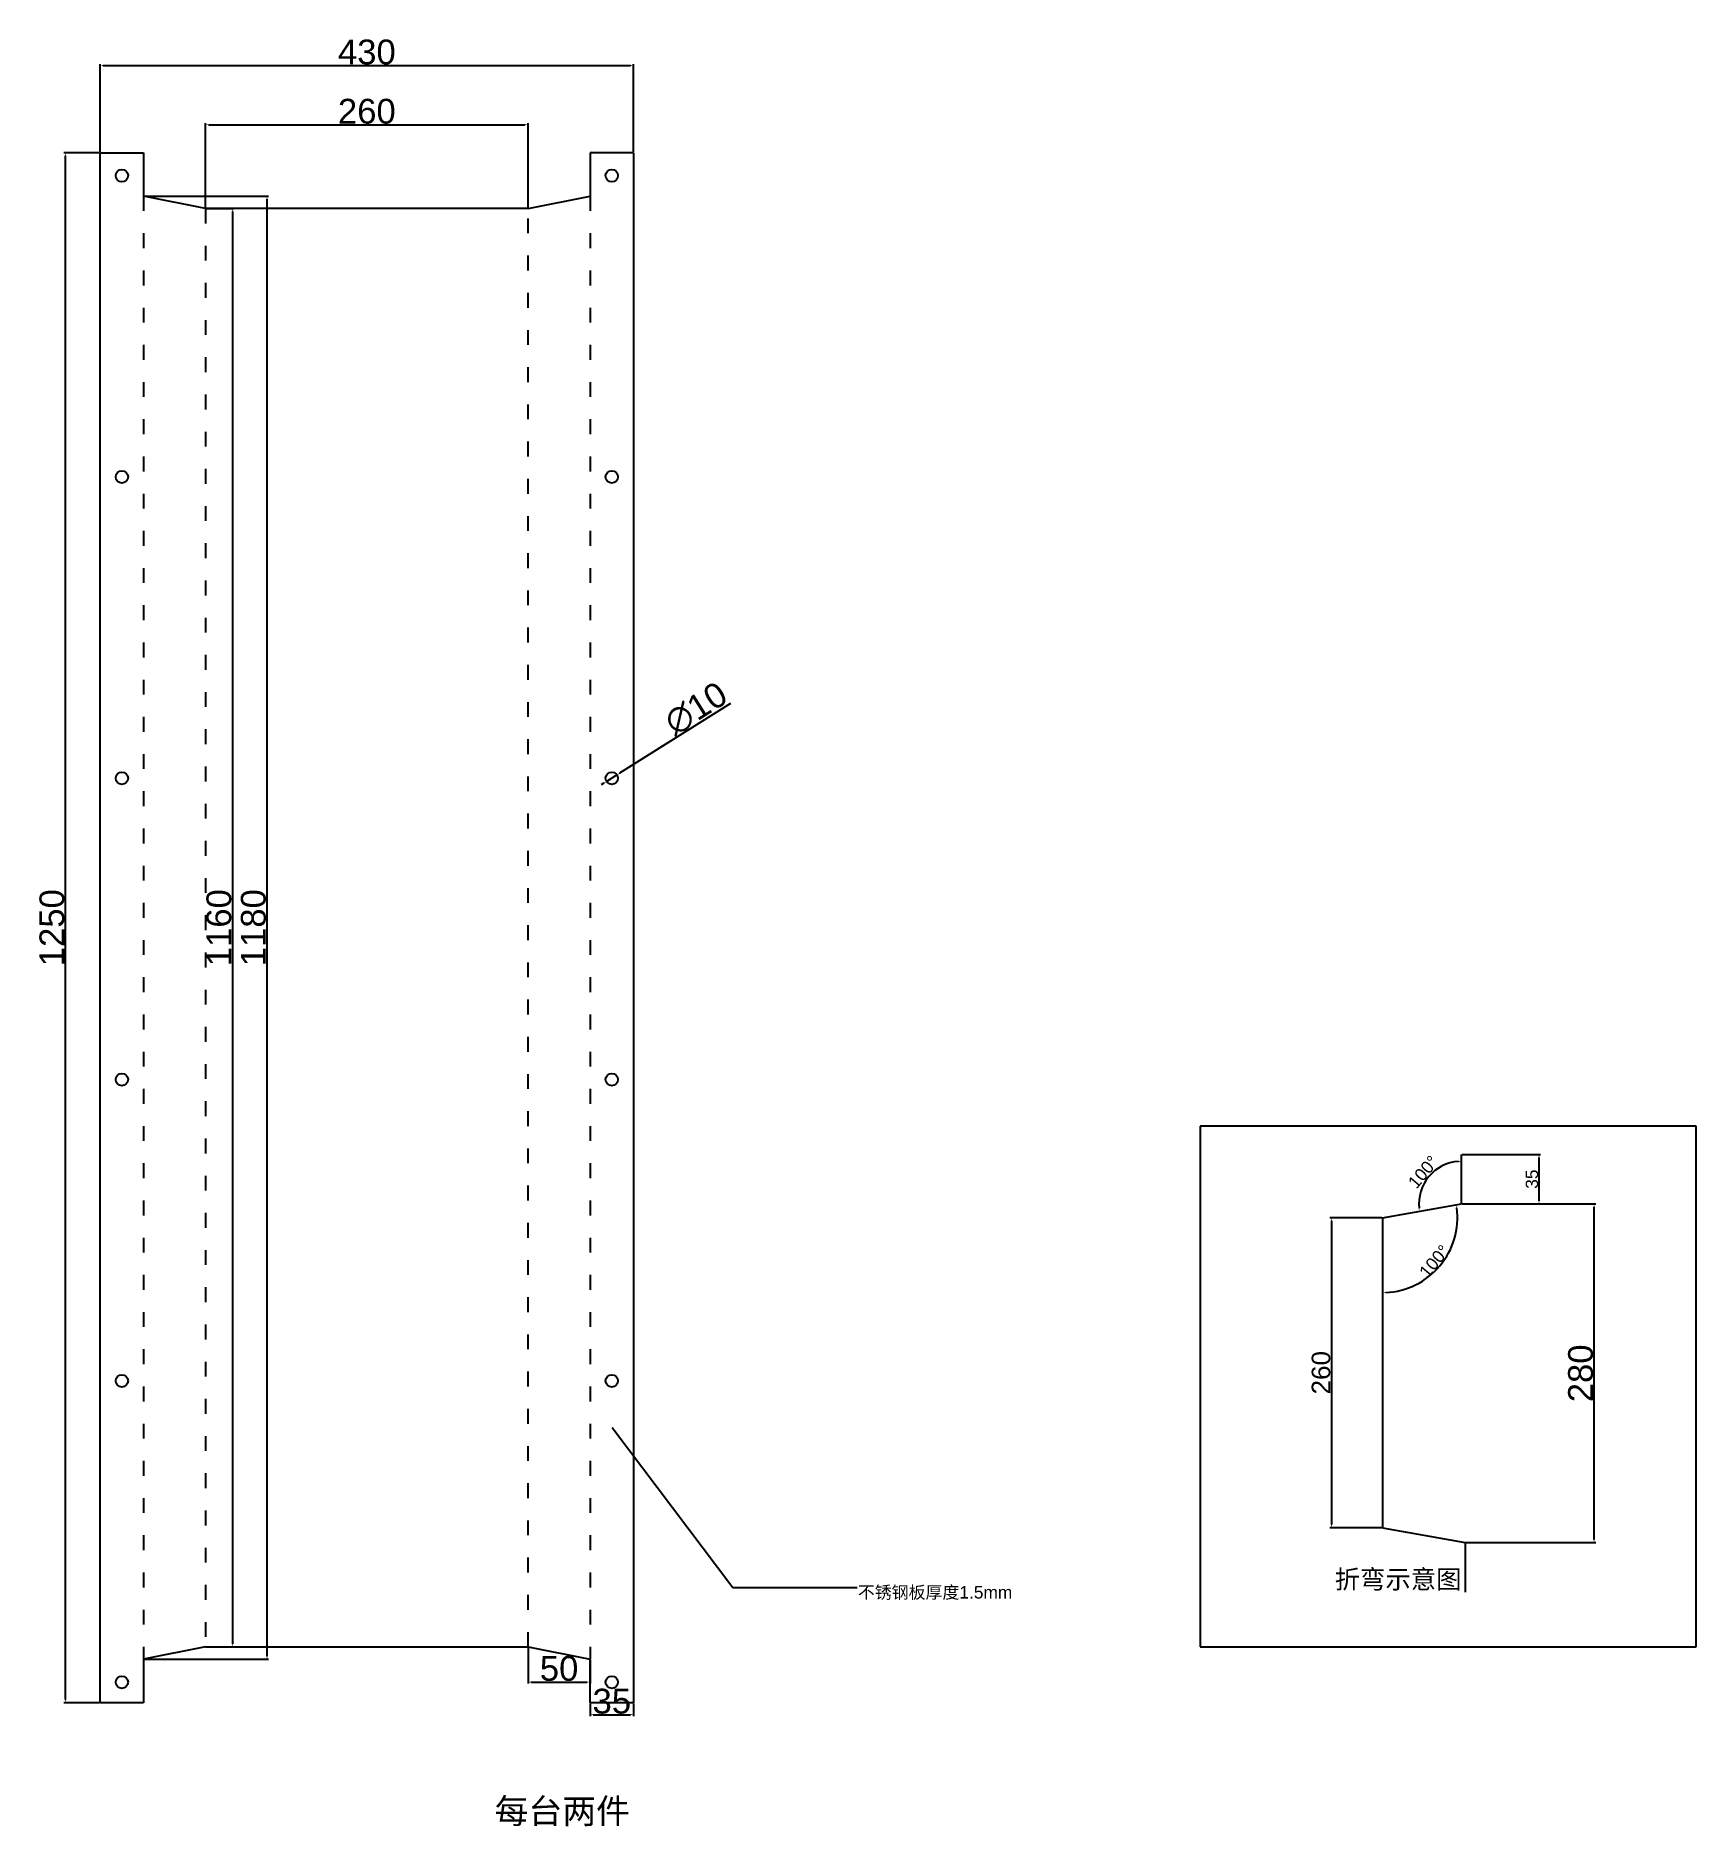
# Model space of a CAD drawing. Header units: millimetres. Extents: x -397 to 942, y -145 to 1299.
import ezdxf

# ---------------------------------------------------------------- set-up
doc = ezdxf.new("R2010")
doc.units = ezdxf.units.MM
doc.linetypes.add('ACAD_ISO03W100', pattern=[30, 12, -18])
doc.styles.get("Standard").update_dxf_attribs({"font": 'arial.ttf'})
doc.dimstyles.new('ISO-25', dxfattribs={"dimtxt": 2.5, "dimasz": 2.5, "dimexe": 1.25, "dimexo": 0.625, "dimtad": 1, "dimtxsty": 'Standard', "dimcen": 2.5, "dimadec": 0, "dimazin": 0, "dimtfac": 1, "dimtmove": 0, "dimatfit": 3, "dimfxl": 1, "dimarcsym": 0})

# ---------------------------------------------------------------- blocks, each defined once
blk = doc.blocks.new('*D2')
at = {"color": 0, "lineweight": -2, "transparency": 16777216}
for p, q in [((0, -0.6), (0, -29.6)), ((50, -10.6), (50, -29.6)), ((2.5, -28.4), (47.5, -28.4))]:
    blk.add_line(p, q, dxfattribs=at)
at = {"color": 0, "transparency": 16777216}
for points in [[(2.5, -28), (2.5, -28.8), (0, -28.4)], [(47.5, -28), (47.5, -28.8), (50, -28.4)]]:
    blk.add_solid(points, dxfattribs=at)
at = {"layer": 'Defpoints', "color": 0, "transparency": 16777216}
for p in [(0, 0), (50, -10), (50, -28.4)]:
    blk.add_point(p, dxfattribs=at)
at = {"color": 0, "transparency": 16777216, "insert": (25, -17.5), "char_height": 20, "attachment_point": 5}
blk.add_mtext('50', dxfattribs=at)
blk = doc.blocks.new('*D3')
at = {"color": 0, "lineweight": -2, "transparency": 16777216}
for p, q in [((163.3, 760.8), (73.8, 704.5)), ((61.2, 696.5), (59, 695.2)), ((63.3, 697.8), (71.7, 703.2))]:
    blk.add_line(p, q, dxfattribs=at)
at = {"color": 0, "transparency": 16777216}
for points in [[(60.9, 696.9), (61.4, 696.2), (63.3, 697.8)], [(73.6, 704.8), (74.1, 704.1), (71.7, 703.2)]]:
    blk.add_solid(points, dxfattribs=at)
at = {"layer": 'Defpoints', "color": 0, "transparency": 16777216}
for p in [(63.3, 697.8), (71.7, 703.2)]:
    blk.add_point(p, dxfattribs=at)
at = {"color": 0, "transparency": 16777216, "insert": (135.4, 756.7), "char_height": 20, "attachment_point": 5, "rotation": 32.1922}
blk.add_mtext('∅10', dxfattribs=at)
blk = doc.blocks.new('*D4')
at = {"color": 0, "lineweight": -2, "transparency": 16777216}
for p, q in [((50, -45.6), (50, -56)), ((52.5, -54.7), (82.5, -54.7)), ((85, -45.6), (85, -56))]:
    blk.add_line(p, q, dxfattribs=at)
at = {"color": 0, "transparency": 16777216}
for points in [[(52.5, -54.3), (52.5, -55.1), (50, -54.7)], [(82.5, -54.3), (82.5, -55.1), (85, -54.7)]]:
    blk.add_solid(points, dxfattribs=at)
at = {"layer": 'Defpoints', "color": 0, "transparency": 16777216}
for p in [(50, -45), (85, -45), (85, -54.7)]:
    blk.add_point(p, dxfattribs=at)
at = {"color": 0, "transparency": 16777216, "insert": (67.5, -43.9), "char_height": 20, "attachment_point": 5}
blk.add_mtext('35', dxfattribs=at)
blk = doc.blocks.new('*D5')
at = {"color": 0, "lineweight": -2, "transparency": 16777216}
for p, q in [((688.4, 346.1), (646.4, 346.1)), ((647.7, 343.6), (647.7, 98.6)), ((688.4, 96.1), (646.4, 96.1))]:
    blk.add_line(p, q, dxfattribs=at)
at = {"color": 0, "transparency": 16777216}
for points in [[(647.3, 343.6), (648.1, 343.6), (647.7, 346.1)], [(647.3, 98.6), (648.1, 98.6), (647.7, 96.1)]]:
    blk.add_solid(points, dxfattribs=at)
at = {"layer": 'Defpoints', "color": 0, "transparency": 16777216}
for p in [(689, 346.1), (647.7, 96.1), (689, 96.1)]:
    blk.add_point(p, dxfattribs=at)
at = {"color": 0, "transparency": 16777216, "insert": (639.4, 221.1), "char_height": 15, "attachment_point": 5, "rotation": 90}
blk.add_mtext('260', dxfattribs=at)
blk = doc.blocks.new('*D6')
at = {"color": 0, "lineweight": -2, "transparency": 16777216}
blk.add_arc((689, 346.1), 60.3, 272.3765, 7.5216, dxfattribs=at)
at = {"color": 0, "transparency": 16777216}
for points in [[(748.4, 353.9), (749.2, 354), (748.4, 356.5)], [(691.5, 285.5), (691.5, 286.3), (689, 285.8)]]:
    blk.add_solid(points, dxfattribs=at)
at = {"layer": 'Defpoints', "color": 0, "transparency": 16777216}
for p in [(752.6, 357.2), (689, 346.1), (689, 346.1), (722.1, 295.7), (689, 96.1)]:
    blk.add_point(p, dxfattribs=at)
at = {"color": 0, "transparency": 16777216, "insert": (730.8, 311), "char_height": 10, "attachment_point": 5, "rotation": 49.949}
blk.add_mtext('100°', dxfattribs=at)
blk = doc.blocks.new('*D7')
at = {"color": 0, "lineweight": -2, "transparency": 16777216}
blk.add_arc((752.6, 357.2), 34.4, 94.1633, 185.7348, dxfattribs=at)
at = {"color": 0, "transparency": 16777216}
for points in [[(750, 391.9), (750.1, 391.1), (752.6, 391.6)], [(718.7, 353.8), (717.9, 353.7), (718.7, 351.3)]]:
    blk.add_solid(points, dxfattribs=at)
at = {"layer": 'Defpoints', "color": 0, "transparency": 16777216}
for p in [(752.6, 397.2), (733.7, 385.9), (752.6, 357.2), (752.6, 357.2), (689, 346.1)]:
    blk.add_point(p, dxfattribs=at)
at = {"color": 0, "transparency": 16777216, "insert": (721.8, 383), "char_height": 10, "attachment_point": 5, "rotation": 49.949}
blk.add_mtext('100°', dxfattribs=at)
blk = doc.blocks.new('*D8')
at = {"color": 0, "lineweight": -2, "transparency": 16777216}
for p, q in [((753.2, 397.2), (816.3, 397.2)), ((815.1, 359.7), (815.1, 394.7)), ((753.2, 357.2), (816.3, 357.2))]:
    blk.add_line(p, q, dxfattribs=at)
at = {"color": 0, "transparency": 16777216}
for points in [[(814.7, 394.7), (815.5, 394.7), (815.1, 397.2)], [(814.7, 359.7), (815.5, 359.7), (815.1, 357.2)]]:
    blk.add_solid(points, dxfattribs=at)
at = {"layer": 'Defpoints', "color": 0, "transparency": 16777216}
for p in [(752.6, 397.2), (815.1, 397.2), (752.6, 357.2)]:
    blk.add_point(p, dxfattribs=at)
at = {"color": 0, "transparency": 16777216, "insert": (809.4, 377.2), "char_height": 10, "attachment_point": 5, "rotation": 90}
blk.add_mtext('35', dxfattribs=at)
blk = doc.blocks.new('*D9')
at = {"color": 0, "lineweight": -2, "transparency": 16777216}
for p, q in [((753.8, 357.2), (860.8, 357.2)), ((859.5, 86.6), (859.5, 354.7)), ((756.2, 84.1), (860.8, 84.1))]:
    blk.add_line(p, q, dxfattribs=at)
at = {"color": 0, "transparency": 16777216}
for points in [[(859.1, 354.7), (859.9, 354.7), (859.5, 357.2)], [(859.1, 86.6), (859.9, 86.6), (859.5, 84.1)]]:
    blk.add_solid(points, dxfattribs=at)
at = {"layer": 'Defpoints', "color": 0, "transparency": 16777216}
for p in [(753.2, 357.2), (859.5, 357.2), (755.6, 84.1)]:
    blk.add_point(p, dxfattribs=at)
at = {"color": 0, "transparency": 16777216, "insert": (848.7, 220.6), "char_height": 20, "attachment_point": 5, "rotation": 90}
blk.add_mtext('280', dxfattribs=at)
blk = doc.blocks.new('*D10')
at = {"color": 0, "lineweight": -2, "transparency": 16777216}
for p, q in [((-260, 1160.6), (-260, 1228.7)), ((-257.5, 1227.5), (-2.5, 1227.5)), ((0, 1160.6), (0, 1228.7))]:
    blk.add_line(p, q, dxfattribs=at)
at = {"color": 0, "transparency": 16777216}
for points in [[(-257.5, 1227.9), (-257.5, 1227.1), (-260, 1227.5)], [(-2.5, 1227.9), (-2.5, 1227.1), (0, 1227.5)]]:
    blk.add_solid(points, dxfattribs=at)
at = {"layer": 'Defpoints', "color": 0, "transparency": 16777216}
for p in [(0, 1227.5), (-260, 1160), (0, 1160)]:
    blk.add_point(p, dxfattribs=at)
at = {"color": 0, "transparency": 16777216, "insert": (-130, 1238.3), "char_height": 20, "attachment_point": 5}
blk.add_mtext('260', dxfattribs=at)
blk = doc.blocks.new('*D11')
at = {"color": 0, "lineweight": -2, "transparency": 16777216}
for p, q in [((-259.4, 1160), (-237.1, 1160)), ((-238.4, 1157.5), (-238.4, 2.5)), ((-259.4, 0), (-237.1, 0))]:
    blk.add_line(p, q, dxfattribs=at)
at = {"color": 0, "transparency": 16777216}
for points in [[(-238.8, 1157.5), (-238, 1157.5), (-238.4, 1160)], [(-238.8, 2.5), (-238, 2.5), (-238.4, 0)]]:
    blk.add_solid(points, dxfattribs=at)
at = {"layer": 'Defpoints', "color": 0, "transparency": 16777216}
for p in [(-260, 1160), (-260, 0), (-238.4, 0)]:
    blk.add_point(p, dxfattribs=at)
at = {"color": 0, "transparency": 16777216, "insert": (-249.2, 580), "char_height": 20, "attachment_point": 5, "rotation": 90}
blk.add_mtext('1160', dxfattribs=at)
blk = doc.blocks.new('*D12')
at = {"color": 0, "lineweight": -2, "transparency": 16777216}
for p, q in [((-309.4, 1170), (-209.3, 1170)), ((-210.5, 1167.5), (-210.5, -7.5)), ((-309.4, -10), (-209.3, -10))]:
    blk.add_line(p, q, dxfattribs=at)
at = {"color": 0, "transparency": 16777216}
for points in [[(-210.9, 1167.5), (-210.1, 1167.5), (-210.5, 1170)], [(-210.9, -7.5), (-210.1, -7.5), (-210.5, -10)]]:
    blk.add_solid(points, dxfattribs=at)
at = {"layer": 'Defpoints', "color": 0, "transparency": 16777216}
for p in [(-310, 1170), (-310, -10), (-210.5, -10)]:
    blk.add_point(p, dxfattribs=at)
at = {"color": 0, "transparency": 16777216, "insert": (-221.4, 580), "char_height": 20, "attachment_point": 5, "rotation": 90}
blk.add_mtext('1180', dxfattribs=at)
blk = doc.blocks.new('*D13')
at = {"color": 0, "lineweight": -2, "transparency": 16777216}
for p, q in [((-345.6, 1205), (-374.2, 1205)), ((-372.9, -42.5), (-372.9, 1202.5)), ((-345.6, -45), (-374.2, -45))]:
    blk.add_line(p, q, dxfattribs=at)
at = {"color": 0, "transparency": 16777216}
for points in [[(-373.3, 1202.5), (-372.5, 1202.5), (-372.9, 1205)], [(-373.3, -42.5), (-372.5, -42.5), (-372.9, -45)]]:
    blk.add_solid(points, dxfattribs=at)
at = {"layer": 'Defpoints', "color": 0, "transparency": 16777216}
for p in [(-372.9, 1205), (-345, 1205), (-345, -45)]:
    blk.add_point(p, dxfattribs=at)
at = {"color": 0, "transparency": 16777216, "insert": (-383.8, 580), "char_height": 20, "attachment_point": 5, "rotation": 90}
blk.add_mtext('1250', dxfattribs=at)
blk = doc.blocks.new('*D14')
at = {"color": 0, "lineweight": -2, "transparency": 16777216}
for p, q in [((-345, 1205.6), (-345, 1276.5)), ((-342.5, 1275.3), (82.5, 1275.3)), ((85, 1205.6), (85, 1276.5))]:
    blk.add_line(p, q, dxfattribs=at)
at = {"color": 0, "transparency": 16777216}
for points in [[(-342.5, 1275.7), (-342.5, 1274.9), (-345, 1275.3)], [(82.5, 1275.7), (82.5, 1274.9), (85, 1275.3)]]:
    blk.add_solid(points, dxfattribs=at)
at = {"layer": 'Defpoints', "color": 0, "transparency": 16777216}
for p in [(85, 1275.3), (-345, 1205), (85, 1205)]:
    blk.add_point(p, dxfattribs=at)
at = {"color": 0, "transparency": 16777216, "insert": (-130, 1286.1), "char_height": 20, "attachment_point": 5}
blk.add_mtext('430', dxfattribs=at)

msp = doc.modelspace()

# ---------------------------------------------------------------- linework, layer by layer
at = {"color": 0}
for p, q in [((-345, -45), (-345, 1205)), ((-345, 1205), (-310, 1205)), ((-310, 1205), (-310, 1170)), ((85, 1205), (50, 1205)), ((50, 1205), (50, 1170)), ((85, 1205), (85, -45)), ((-260, 1160), (-310, 1170)), ((0, 1160), (50, 1170)), ((0, 1160), (-260, 1160)), ((752.552, 357.179), (752.552, 397.179)), ((689.022, 346.094), (752.552, 357.179)), ((689.022, 346.094), (689.022, 96.094)), ((689.022, 96.094), (755.577, 84.072)), ((755.577, 84.072), (755.577, 44.072)), ((-260, 0), (-310, -10)), ((-260, 0), (0, 0)), ((0, 0), (50, -10)), ((-310, -10), (-310, -45)), ((50, -45), (50, -10)), ((-310, -45), (-345, -45)), ((85, -45), (50, -45))]:
    msp.add_line(p, q, dxfattribs=at)
at = {"color": 4, "linetype": 'ACAD_ISO03W100'}
for p, q in [((-310, 1170), (-310, -10)), ((50, 1170), (50, -10)), ((-260, 1160), (-260, 0)), ((0, 0), (0, 1160))]:
    msp.add_line(p, q, dxfattribs=at)
at = {"color": 4}
for p, q in [((541.812, 420.047), (541.812, 0.047)), ((941.812, 420.047), (541.812, 420.047)), ((941.812, 0.047), (941.812, 420.047)), ((541.812, 0.047), (941.812, 0.047))]:
    msp.add_line(p, q, dxfattribs=at)
at = {"color": 0}
for centre in [(-327.5, 1186.5), (67.5, 1186.5), (-327.5, 943.5), (67.5, 943.5), (-327.5, 700.5), (67.5, 700.5), (-327.5, 457.5), (67.5, 457.5), (-327.5, 214.5), (67.5, 214.5), (-327.5, -28.5), (67.5, -28.5)]:
    msp.add_circle(centre, 5, dxfattribs=at)

# ---------------------------------------------------------------- texts
at = {"color": 6}
msp.add_text('每台两件', height=20, dxfattribs=at).set_placement((-26.989, -142.395))
at = {"color": 0, "insert": (650.335, 62.014), "char_height": 15, "width": 126.83842, "attachment_point": 1}
msp.add_mtext('{\\fSimSun|b0|i0|c134|p2;折弯示意图}', dxfattribs=at)
at = {"color": 3, "insert": (265.891, 49.009), "char_height": 10, "width": 148.48748, "attachment_point": 1}
msp.add_mtext('{\\fSimSun|b0|i0|c134|p2;不锈钢板厚度}1.5mm', dxfattribs=at)

# ---------------------------------------------------------------- dimensions: what is measured, and where the dimension line sits
at = {"color": 3}
for base, p1, p2, picture, middle in [((85, 1275.296), (-345, 1205), (85, 1205), '*D14', (-130, 1286.139)), ((0, 1227.483), (-260, 1160), (0, 1160), '*D10', (-130, 1238.32)), ((50, -28.37), (0, 0), (50, -10), '*D2', (25, -17.534)), ((85, -54.709), (50, -45), (85, -45), '*D4', (67.5, -43.866))]:
    dim = msp.add_linear_dim(base=base, p1=p1, p2=p2, dimstyle='ISO-25', override={"dimtxt": 20, "dimarcsym": 1}, dxfattribs=at)
    dim.commit()
    dim.dimension.update_dxf_attribs({"geometry": picture, "text_midpoint": middle})
for base, p1, p2, picture, middle in [((-372.928, 1205), (-345, -45), (-345, 1205), '*D13', (-383.765, 580)), ((-210.532, -10), (-310, 1170), (-310, -10), '*D12', (-221.368, 580))]:
    dim = msp.add_linear_dim(base=base, p1=p1, p2=p2, angle=90, dimstyle='ISO-25', override={"dimtxt": 20, "dimarcsym": 1}, dxfattribs=at)
    dim.commit()
    dim.dimension.update_dxf_attribs({"geometry": picture, "text_midpoint": middle})
dim = msp.add_linear_dim(base=(-238.385, 0), p1=(-260, 1160), p2=(-260, 0), angle=90, dimstyle='ISO-25', override={"dimtxt": 20, "dimarcsym": 1}, dxfattribs=at)
dim.commit()
dim.dimension.update_dxf_attribs({"geometry": '*D11', "text_midpoint": (-238.385, 580), "dimtype": 160})
dim = msp.add_diameter_dim_2p(p1=(63.269, 697.836), p2=(71.731, 703.164), dimstyle='ISO-25', override={"dimtxt": 20, "dimarcsym": 1}, dxfattribs=at)
dim.commit()
dim.dimension.update_dxf_attribs({"geometry": '*D3', "text_midpoint": (141.512, 747.094), "dimtype": 163})
for base, line1, picture, middle in [((733.659, 385.942), ((752.552, 357.179), (752.552, 397.179)), '*D7', (721.823, 383.011)), ((722.115, 295.713), ((689.022, 346.094), (689.022, 96.094)), '*D6', (730.776, 310.994))]:
    dim = msp.add_angular_dim_2l(base=base, line1=line1, line2=((689.022, 346.094), (752.552, 357.179)), dimstyle='ISO-25', override={"dimtxt": 10, "dimarcsym": 1}, dxfattribs=at)
    dim.commit()
    dim.dimension.update_dxf_attribs({"geometry": picture, "text_midpoint": middle})
for base, p1, p2, text, override, picture, middle in [((815.085, 397.179), (752.552, 357.179), (752.552, 397.179), '35', {"dimtxt": 10, "dimarcsym": 1}, '*D8', (809.351, 377.179)), ((859.533, 357.179), (755.577, 84.072), (753.177, 357.179), '280', {"dimtxt": 20, "dimarcsym": 1}, '*D9', (848.696, 220.626)), ((647.677, 96.094), (689.022, 346.094), (689.022, 96.094), '260', {"dimtxt": 15, "dimarcsym": 1}, '*D5', (639.394, 221.094))]:
    dim = msp.add_linear_dim(base=base, p1=p1, p2=p2, angle=90, text=text, dimstyle='ISO-25', override=override, dxfattribs=at)
    dim.commit()
    dim.dimension.update_dxf_attribs({"geometry": picture, "text_midpoint": middle})

# ---------------------------------------------------------------- leaders
at = {"color": 3, "annotation_type": 0, "has_hookline": 1, "hookline_direction": 0, "text_width": 126.35}
msp.add_leader([(67.724, 177.035), (165.221, 47.759), (265.266, 47.759)], dimstyle='ISO-25', override={"dimgap": 0.625, "dimtad": 0, "dimarcsym": 1}, dxfattribs=at)

doc.saveas('drawing.dxf')
